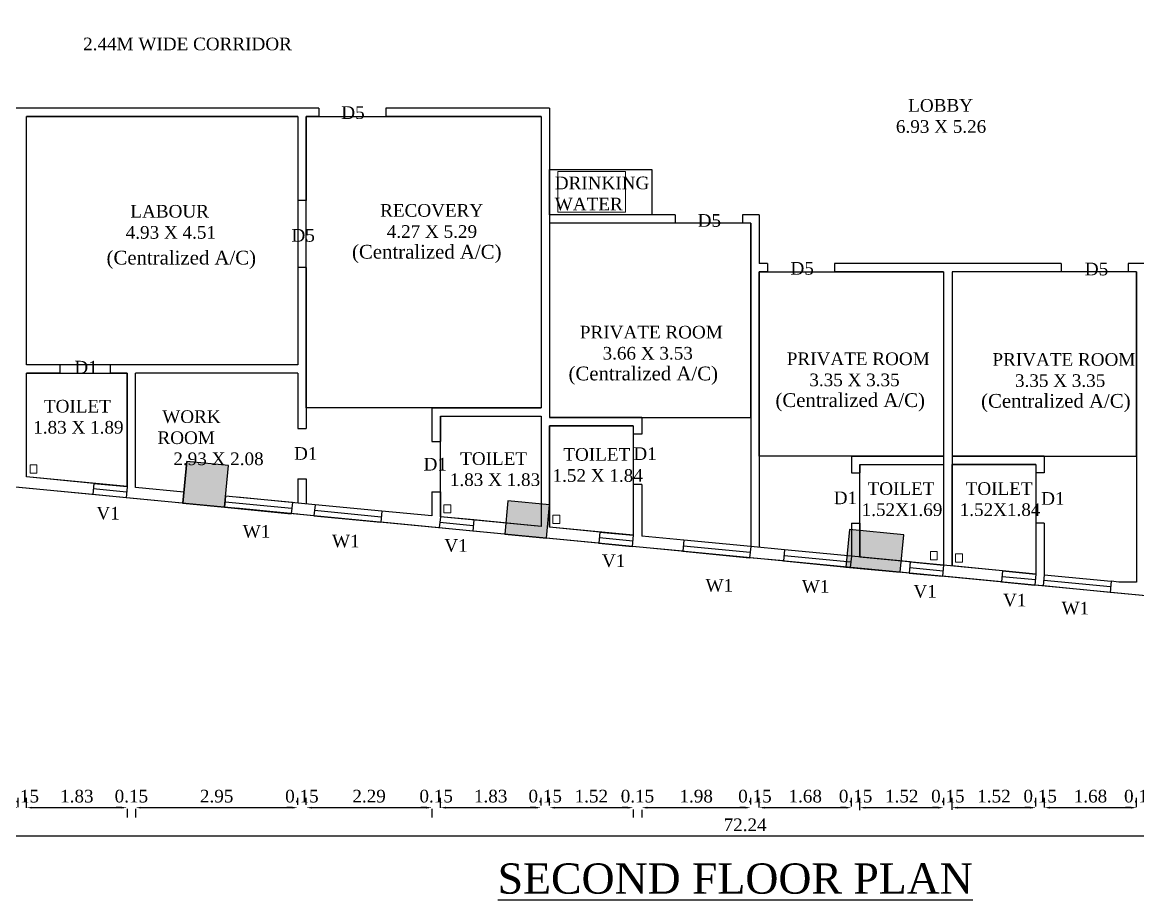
# Model space of a CAD drawing. Header units: metres. Extents: x 2754 to 3501, y 1112 to 1514.
# Drawn here: x 3130.84 to 3151.1, y 1409.73 to 1425.67 of the extents above; entities that cross this region are included whole.
import ezdxf
from ezdxf.enums import TextEntityAlignment as Align

# ---------------------------------------------------------------- set-up
doc = ezdxf.new("R2010")
doc.units = ezdxf.units.M
doc.linetypes.add('ACAD_ISO10W100', pattern=[18, 12, -3, 0, -3])
for name, color, linetype in [('A-WALL', 2, 'Continuous'), ('AR -DOOR', 2, 'Continuous'), ('AR-COLHATCH', 2, 'Continuous'), ('AR-COLUMN', 2, 'Continuous'), ('AR-GRID', 2, 'ACAD_ISO10W100'), ('AR-THIN', 8, 'Continuous'), ('AR-WALL', 7, 'Continuous'), ('BLK_1_FLR_2_AC_ROOM_1', 3, 'Continuous'), ('BLK_1_FLR_2_AC_ROOM_2', 3, 'Continuous'), ('BLK_1_FLR_2_BLT_UP_AREA', 12, 'Continuous'), ('BLK_1_FLR_2_REGULAR_ROOM_10', 2, 'Continuous'), ('BLK_1_FLR_2_REGULAR_ROOM_8', 2, 'Continuous'), ('BLK_1_FLR_2_REGULAR_ROOM_9', 2, 'Continuous'), ('BLK_1_FLR_2_WATER_CLOSET', 223, 'Continuous')]:
    doc.layers.add(name, color=color, linetype=linetype)
doc.layers.add('BLK_1_FLR_2_DRINKING_WATER', color=7, linetype='Continuous', lineweight=5)
doc.layers.add('BLK_1_FLR_2_WASH', color=55, linetype='Continuous', lineweight=5)
doc.styles.add('ANAND', font='times.ttf')
doc.dimstyles.new('V1', dxfattribs={"dimtxt": 0.23, "dimasz": 0.1, "dimexe": 0.18, "dimexo": 0.0625, "dimgap": 0.09, "dimtad": 1, "dimzin": 0, "dimdsep": 46, "dimtxsty": 'ANAND', "dimcen": 0.09, "dimadec": 0, "dimazin": 0, "dimtfac": 1, "dimtix": 1, "dimtofl": 0, "dimtmove": 2, "dimatfit": 0, "dimfxl": 0, "dimtolj": 1, "dimtzin": 0, "dimarcsym": 0})

# ---------------------------------------------------------------- blocks, each defined once
blk = doc.blocks.new('Ground Floor')
at = {"layer": 'AR-COLHATCH'}
h = blk.add_hatch(color=256, dxfattribs=at)
h.dxf.hatch_style = 1
h.paths.add_polyline_path([(1022.64, -68.27), (1052.51, -71.14), (1049.63, -101.01), (1019.77, -98.13)])
h = blk.add_hatch(color=256, dxfattribs=at)
h.dxf.hatch_style = 1
h.paths.add_polyline_path([(1252.32, -96.42), (1282.17, -99.29), (1279.87, -123.16), (1250.01, -120.29)])
h = blk.add_hatch(color=256, dxfattribs=at)
h.dxf.hatch_style = 1
h.paths.add_polyline_path([(1496.71, -116.91), (1535.53, -120.65), (1532.95, -147.53), (1494.12, -143.79)])
at = {"layer": 'AR-COLUMN'}
for points in [[(1052.51, -71.14), (1022.64, -68.27), (1019.77, -98.13), (1049.63, -101.01)], [(1282.17, -99.29), (1252.31, -96.41), (1250.01, -120.29), (1279.88, -123.17)], [(1535.53, -120.65), (1496.71, -116.91), (1494.12, -143.79), (1532.95, -147.53)]]:
    blk.add_lwpolyline(points, close=True, dxfattribs=at)
blk = doc.blocks.new('*D313')
at = {"color": 0, "lineweight": -2}
for p, q in [((3130.759, 1411.405), (3130.759, 1411.579)), ((3130.912, 1411.398), (3130.912, 1411.579)), ((3130.659, 1411.399), (3130.559, 1411.399)), ((3131.012, 1411.399), (3131.112, 1411.399))]:
    blk.add_line(p, q, dxfattribs=at)
at = {"color": 0}
for points in [[(3130.659, 1411.415), (3130.659, 1411.382), (3130.759, 1411.399)], [(3131.012, 1411.415), (3131.012, 1411.382), (3130.912, 1411.399)]]:
    blk.add_solid(points, dxfattribs=at)
at = {"layer": 'Defpoints', "color": 0}
for p in [(3130.912, 1411.399), (3130.759, 1411.342), (3130.912, 1411.336)]:
    blk.add_point(p, dxfattribs=at)
at = {"color": 0, "insert": (3130.835, 1411.606), "char_height": 0.23, "attachment_point": 5, "style": 'ANAND'}
blk.add_mtext('\\A1;0.15', dxfattribs=at)
blk = doc.blocks.new('*D314')
at = {"color": 0, "lineweight": -2}
for p, q in [((3130.912, 1411.398), (3130.912, 1411.579)), ((3131.012, 1411.399), (3132.64, 1411.399)), ((3132.74, 1411.377), (3132.74, 1411.219))]:
    blk.add_line(p, q, dxfattribs=at)
at = {"color": 0}
for points in [[(3131.012, 1411.415), (3131.012, 1411.382), (3130.912, 1411.399)], [(3132.64, 1411.415), (3132.64, 1411.382), (3132.74, 1411.399)]]:
    blk.add_solid(points, dxfattribs=at)
at = {"layer": 'Defpoints', "color": 0}
for p in [(3132.74, 1411.44), (3132.74, 1411.399), (3130.912, 1411.336)]:
    blk.add_point(p, dxfattribs=at)
at = {"color": 0, "insert": (3131.826, 1411.606), "char_height": 0.23, "attachment_point": 5, "style": 'ANAND'}
blk.add_mtext('\\A1;1.83', dxfattribs=at)
blk = doc.blocks.new('*D315')
at = {"color": 0, "lineweight": -2}
for p, q in [((3132.64, 1411.399), (3132.54, 1411.399)), ((3132.74, 1411.377), (3132.74, 1411.219)), ((3132.893, 1411.377), (3132.893, 1411.219)), ((3132.993, 1411.399), (3133.093, 1411.399))]:
    blk.add_line(p, q, dxfattribs=at)
at = {"color": 0}
for points in [[(3132.64, 1411.415), (3132.64, 1411.382), (3132.74, 1411.399)], [(3132.993, 1411.415), (3132.993, 1411.382), (3132.893, 1411.399)]]:
    blk.add_solid(points, dxfattribs=at)
at = {"layer": 'Defpoints', "color": 0}
for p in [(3132.74, 1411.44), (3132.893, 1411.44), (3132.893, 1411.399)]:
    blk.add_point(p, dxfattribs=at)
at = {"color": 0, "insert": (3132.817, 1411.606), "char_height": 0.23, "attachment_point": 5, "style": 'ANAND'}
blk.add_mtext('\\A1;0.15', dxfattribs=at)
blk = doc.blocks.new('*D316')
at = {"color": 0, "lineweight": -2}
for p, q in [((3135.839, 1411.449), (3135.839, 1411.579)), ((3132.893, 1411.377), (3132.893, 1411.219)), ((3132.993, 1411.399), (3135.739, 1411.399))]:
    blk.add_line(p, q, dxfattribs=at)
at = {"color": 0}
for points in [[(3132.993, 1411.415), (3132.993, 1411.382), (3132.893, 1411.399)], [(3135.739, 1411.415), (3135.739, 1411.382), (3135.839, 1411.399)]]:
    blk.add_solid(points, dxfattribs=at)
at = {"layer": 'Defpoints', "color": 0}
for p in [(3132.893, 1411.44), (3135.839, 1411.399), (3135.839, 1411.386)]:
    blk.add_point(p, dxfattribs=at)
at = {"color": 0, "insert": (3134.366, 1411.606), "char_height": 0.23, "attachment_point": 5, "style": 'ANAND'}
blk.add_mtext('\\A1;2.95', dxfattribs=at)
blk = doc.blocks.new('*D317')
at = {"color": 0, "lineweight": -2}
for p, q in [((3135.839, 1411.449), (3135.839, 1411.579)), ((3135.992, 1411.449), (3135.992, 1411.579)), ((3135.739, 1411.399), (3135.639, 1411.399)), ((3136.092, 1411.399), (3136.192, 1411.399))]:
    blk.add_line(p, q, dxfattribs=at)
at = {"color": 0}
for points in [[(3135.739, 1411.415), (3135.739, 1411.382), (3135.839, 1411.399)], [(3136.092, 1411.415), (3136.092, 1411.382), (3135.992, 1411.399)]]:
    blk.add_solid(points, dxfattribs=at)
at = {"layer": 'Defpoints', "color": 0}
for p in [(3135.839, 1411.386), (3135.992, 1411.399), (3135.992, 1411.386)]:
    blk.add_point(p, dxfattribs=at)
at = {"color": 0, "insert": (3135.915, 1411.606), "char_height": 0.23, "attachment_point": 5, "style": 'ANAND'}
blk.add_mtext('\\A1;0.15', dxfattribs=at)
blk = doc.blocks.new('*D318')
at = {"color": 0, "lineweight": -2}
for p, q in [((3135.992, 1411.449), (3135.992, 1411.579)), ((3136.092, 1411.399), (3138.178, 1411.399)), ((3138.278, 1411.376), (3138.278, 1411.219))]:
    blk.add_line(p, q, dxfattribs=at)
at = {"color": 0}
for points in [[(3136.092, 1411.415), (3136.092, 1411.382), (3135.992, 1411.399)], [(3138.178, 1411.415), (3138.178, 1411.382), (3138.278, 1411.399)]]:
    blk.add_solid(points, dxfattribs=at)
at = {"layer": 'Defpoints', "color": 0}
for p in [(3135.992, 1411.386), (3138.278, 1411.439), (3138.278, 1411.399)]:
    blk.add_point(p, dxfattribs=at)
at = {"color": 0, "insert": (3137.135, 1411.606), "char_height": 0.23, "attachment_point": 5, "style": 'ANAND'}
blk.add_mtext('\\A1;2.29', dxfattribs=at)
blk = doc.blocks.new('*D319')
at = {"color": 0, "lineweight": -2}
for p, q in [((3138.43, 1411.393), (3138.43, 1411.579)), ((3138.178, 1411.399), (3138.078, 1411.399)), ((3138.278, 1411.376), (3138.278, 1411.219)), ((3138.53, 1411.399), (3138.63, 1411.399))]:
    blk.add_line(p, q, dxfattribs=at)
at = {"color": 0}
for points in [[(3138.178, 1411.415), (3138.178, 1411.382), (3138.278, 1411.399)], [(3138.53, 1411.415), (3138.53, 1411.382), (3138.43, 1411.399)]]:
    blk.add_solid(points, dxfattribs=at)
at = {"layer": 'Defpoints', "color": 0}
for p in [(3138.278, 1411.439), (3138.43, 1411.399), (3138.43, 1411.331)]:
    blk.add_point(p, dxfattribs=at)
at = {"color": 0, "insert": (3138.354, 1411.606), "char_height": 0.23, "attachment_point": 5, "style": 'ANAND'}
blk.add_mtext('\\A1;0.15', dxfattribs=at)
blk = doc.blocks.new('*D320')
at = {"color": 0, "lineweight": -2}
for p, q in [((3138.43, 1411.393), (3138.43, 1411.579)), ((3140.259, 1411.437), (3140.259, 1411.579)), ((3138.53, 1411.399), (3140.159, 1411.399))]:
    blk.add_line(p, q, dxfattribs=at)
at = {"color": 0}
for points in [[(3138.53, 1411.415), (3138.53, 1411.382), (3138.43, 1411.399)], [(3140.159, 1411.415), (3140.159, 1411.382), (3140.259, 1411.399)]]:
    blk.add_solid(points, dxfattribs=at)
at = {"layer": 'Defpoints', "color": 0}
for p in [(3140.259, 1411.399), (3140.259, 1411.374), (3138.43, 1411.331)]:
    blk.add_point(p, dxfattribs=at)
at = {"color": 0, "insert": (3139.344, 1411.606), "char_height": 0.23, "attachment_point": 5, "style": 'ANAND'}
blk.add_mtext('\\A1;1.83', dxfattribs=at)
blk = doc.blocks.new('*D321')
at = {"color": 0, "lineweight": -2}
for p, q in [((3140.259, 1411.437), (3140.259, 1411.579)), ((3140.411, 1411.437), (3140.411, 1411.579)), ((3140.159, 1411.399), (3140.059, 1411.399)), ((3140.511, 1411.399), (3140.611, 1411.399))]:
    blk.add_line(p, q, dxfattribs=at)
at = {"color": 0}
for points in [[(3140.159, 1411.415), (3140.159, 1411.382), (3140.259, 1411.399)], [(3140.511, 1411.415), (3140.511, 1411.382), (3140.411, 1411.399)]]:
    blk.add_solid(points, dxfattribs=at)
at = {"layer": 'Defpoints', "color": 0}
for p in [(3140.259, 1411.374), (3140.411, 1411.399), (3140.411, 1411.374)]:
    blk.add_point(p, dxfattribs=at)
at = {"color": 0, "insert": (3140.335, 1411.606), "char_height": 0.23, "attachment_point": 5, "style": 'ANAND'}
blk.add_mtext('\\A1;0.15', dxfattribs=at)
blk = doc.blocks.new('*D322')
at = {"color": 0, "lineweight": -2}
for p, q in [((3140.411, 1411.437), (3140.411, 1411.579)), ((3140.511, 1411.399), (3141.835, 1411.399)), ((3141.935, 1411.366), (3141.935, 1411.219))]:
    blk.add_line(p, q, dxfattribs=at)
at = {"color": 0}
for points in [[(3140.511, 1411.415), (3140.511, 1411.382), (3140.411, 1411.399)], [(3141.835, 1411.415), (3141.835, 1411.382), (3141.935, 1411.399)]]:
    blk.add_solid(points, dxfattribs=at)
at = {"layer": 'Defpoints', "color": 0}
for p in [(3140.411, 1411.374), (3141.935, 1411.429), (3141.935, 1411.399)]:
    blk.add_point(p, dxfattribs=at)
at = {"color": 0, "insert": (3141.173, 1411.606), "char_height": 0.23, "attachment_point": 5, "style": 'ANAND'}
blk.add_mtext('\\A1;1.52', dxfattribs=at)
blk = doc.blocks.new('*D323')
at = {"color": 0, "lineweight": -2}
for p, q in [((3141.835, 1411.399), (3141.735, 1411.399)), ((3141.935, 1411.366), (3141.935, 1411.219)), ((3142.088, 1411.362), (3142.088, 1411.219)), ((3142.188, 1411.399), (3142.288, 1411.399))]:
    blk.add_line(p, q, dxfattribs=at)
at = {"color": 0}
for points in [[(3141.835, 1411.415), (3141.835, 1411.382), (3141.935, 1411.399)], [(3142.188, 1411.415), (3142.188, 1411.382), (3142.088, 1411.399)]]:
    blk.add_solid(points, dxfattribs=at)
at = {"layer": 'Defpoints', "color": 0}
for p in [(3141.935, 1411.429), (3142.088, 1411.425), (3142.088, 1411.399)]:
    blk.add_point(p, dxfattribs=at)
at = {"color": 0, "insert": (3142.011, 1411.606), "char_height": 0.23, "attachment_point": 5, "style": 'ANAND'}
blk.add_mtext('\\A1;0.15', dxfattribs=at)
blk = doc.blocks.new('*D324')
at = {"color": 0, "lineweight": -2}
for p, q in [((3144.069, 1411.454), (3144.069, 1411.579)), ((3142.088, 1411.362), (3142.088, 1411.219)), ((3142.188, 1411.399), (3143.969, 1411.399))]:
    blk.add_line(p, q, dxfattribs=at)
at = {"color": 0}
for points in [[(3142.188, 1411.415), (3142.188, 1411.382), (3142.088, 1411.399)], [(3143.969, 1411.415), (3143.969, 1411.382), (3144.069, 1411.399)]]:
    blk.add_solid(points, dxfattribs=at)
at = {"layer": 'Defpoints', "color": 0}
for p in [(3142.088, 1411.425), (3144.069, 1411.399), (3144.069, 1411.391)]:
    blk.add_point(p, dxfattribs=at)
at = {"color": 0, "insert": (3143.078, 1411.606), "char_height": 0.23, "attachment_point": 5, "style": 'ANAND'}
blk.add_mtext('\\A1;1.98', dxfattribs=at)
blk = doc.blocks.new('*D325')
at = {"color": 0, "lineweight": -2}
for p, q in [((3144.069, 1411.454), (3144.069, 1411.579)), ((3144.221, 1411.4), (3144.221, 1411.579)), ((3143.969, 1411.399), (3143.869, 1411.399)), ((3144.321, 1411.399), (3144.421, 1411.399))]:
    blk.add_line(p, q, dxfattribs=at)
at = {"color": 0}
for points in [[(3143.969, 1411.415), (3143.969, 1411.382), (3144.069, 1411.399)], [(3144.321, 1411.415), (3144.321, 1411.382), (3144.221, 1411.399)]]:
    blk.add_solid(points, dxfattribs=at)
at = {"layer": 'Defpoints', "color": 0}
for p in [(3144.069, 1411.391), (3144.221, 1411.399), (3144.221, 1411.337)]:
    blk.add_point(p, dxfattribs=at)
at = {"color": 0, "insert": (3144.145, 1411.606), "char_height": 0.23, "attachment_point": 5, "style": 'ANAND'}
blk.add_mtext('\\A1;0.15', dxfattribs=at)
blk = doc.blocks.new('*D326')
at = {"color": 0, "lineweight": -2}
for p, q in [((3144.221, 1411.4), (3144.221, 1411.579)), ((3145.898, 1411.42), (3145.898, 1411.579)), ((3144.321, 1411.399), (3145.798, 1411.399))]:
    blk.add_line(p, q, dxfattribs=at)
at = {"color": 0}
for points in [[(3144.321, 1411.415), (3144.321, 1411.382), (3144.221, 1411.399)], [(3145.798, 1411.415), (3145.798, 1411.382), (3145.898, 1411.399)]]:
    blk.add_solid(points, dxfattribs=at)
at = {"layer": 'Defpoints', "color": 0}
for p in [(3145.898, 1411.399), (3145.898, 1411.357), (3144.221, 1411.337)]:
    blk.add_point(p, dxfattribs=at)
at = {"color": 0, "insert": (3145.059, 1411.606), "char_height": 0.23, "attachment_point": 5, "style": 'ANAND'}
blk.add_mtext('\\A1;1.68', dxfattribs=at)
blk = doc.blocks.new('*D327')
at = {"color": 0, "lineweight": -2}
for p, q in [((3145.898, 1411.42), (3145.898, 1411.579)), ((3146.05, 1411.352), (3146.05, 1411.579)), ((3145.798, 1411.399), (3145.698, 1411.399)), ((3146.15, 1411.399), (3146.25, 1411.399))]:
    blk.add_line(p, q, dxfattribs=at)
at = {"color": 0}
for points in [[(3145.798, 1411.415), (3145.798, 1411.382), (3145.898, 1411.399)], [(3146.15, 1411.415), (3146.15, 1411.382), (3146.05, 1411.399)]]:
    blk.add_solid(points, dxfattribs=at)
at = {"layer": 'Defpoints', "color": 0}
for p in [(3145.898, 1411.357), (3146.05, 1411.399), (3146.05, 1411.29)]:
    blk.add_point(p, dxfattribs=at)
at = {"color": 0, "insert": (3145.974, 1411.606), "char_height": 0.23, "attachment_point": 5, "style": 'ANAND'}
blk.add_mtext('\\A1;0.15', dxfattribs=at)
blk = doc.blocks.new('*D328')
at = {"color": 0, "lineweight": -2}
for p, q in [((3146.05, 1411.352), (3146.05, 1411.579)), ((3147.574, 1411.447), (3147.574, 1411.579)), ((3146.15, 1411.399), (3147.474, 1411.399))]:
    blk.add_line(p, q, dxfattribs=at)
at = {"color": 0}
for points in [[(3146.15, 1411.415), (3146.15, 1411.382), (3146.05, 1411.399)], [(3147.474, 1411.415), (3147.474, 1411.382), (3147.574, 1411.399)]]:
    blk.add_solid(points, dxfattribs=at)
at = {"layer": 'Defpoints', "color": 0}
for p in [(3147.574, 1411.399), (3147.574, 1411.384), (3146.05, 1411.29)]:
    blk.add_point(p, dxfattribs=at)
at = {"color": 0, "insert": (3146.812, 1411.606), "char_height": 0.23, "attachment_point": 5, "style": 'ANAND'}
blk.add_mtext('\\A1;1.52', dxfattribs=at)
blk = doc.blocks.new('*D329')
at = {"color": 0, "lineweight": -2}
for p, q in [((3147.574, 1411.447), (3147.574, 1411.579)), ((3147.726, 1411.359), (3147.726, 1411.579)), ((3147.474, 1411.399), (3147.374, 1411.399)), ((3147.826, 1411.399), (3147.926, 1411.399))]:
    blk.add_line(p, q, dxfattribs=at)
at = {"color": 0}
for points in [[(3147.474, 1411.415), (3147.474, 1411.382), (3147.574, 1411.399)], [(3147.826, 1411.415), (3147.826, 1411.382), (3147.726, 1411.399)]]:
    blk.add_solid(points, dxfattribs=at)
at = {"layer": 'Defpoints', "color": 0}
for p in [(3147.574, 1411.384), (3147.726, 1411.399), (3147.726, 1411.297)]:
    blk.add_point(p, dxfattribs=at)
at = {"color": 0, "insert": (3147.65, 1411.606), "char_height": 0.23, "attachment_point": 5, "style": 'ANAND'}
blk.add_mtext('\\A1;0.15', dxfattribs=at)
blk = doc.blocks.new('*D330')
at = {"color": 0, "lineweight": -2}
for p, q in [((3147.726, 1411.359), (3147.726, 1411.579)), ((3149.25, 1411.42), (3149.25, 1411.579)), ((3147.826, 1411.399), (3149.15, 1411.399))]:
    blk.add_line(p, q, dxfattribs=at)
at = {"color": 0}
for points in [[(3147.826, 1411.415), (3147.826, 1411.382), (3147.726, 1411.399)], [(3149.15, 1411.415), (3149.15, 1411.382), (3149.25, 1411.399)]]:
    blk.add_solid(points, dxfattribs=at)
at = {"layer": 'Defpoints', "color": 0}
for p in [(3149.25, 1411.399), (3149.25, 1411.358), (3147.726, 1411.297)]:
    blk.add_point(p, dxfattribs=at)
at = {"color": 0, "insert": (3148.488, 1411.606), "char_height": 0.23, "attachment_point": 5, "style": 'ANAND'}
blk.add_mtext('\\A1;1.52', dxfattribs=at)
blk = doc.blocks.new('*D331')
at = {"color": 0, "lineweight": -2}
for p, q in [((3149.25, 1411.42), (3149.25, 1411.579)), ((3149.403, 1411.4), (3149.403, 1411.579)), ((3149.15, 1411.399), (3149.05, 1411.399)), ((3149.503, 1411.399), (3149.603, 1411.399))]:
    blk.add_line(p, q, dxfattribs=at)
at = {"color": 0}
for points in [[(3149.15, 1411.415), (3149.15, 1411.382), (3149.25, 1411.399)], [(3149.503, 1411.415), (3149.503, 1411.382), (3149.403, 1411.399)]]:
    blk.add_solid(points, dxfattribs=at)
at = {"layer": 'Defpoints', "color": 0}
for p in [(3149.25, 1411.358), (3149.403, 1411.399), (3149.403, 1411.337)]:
    blk.add_point(p, dxfattribs=at)
at = {"color": 0, "insert": (3149.327, 1411.606), "char_height": 0.23, "attachment_point": 5, "style": 'ANAND'}
blk.add_mtext('\\A1;0.15', dxfattribs=at)
blk = doc.blocks.new('*D332')
at = {"color": 0, "lineweight": -2}
for p, q in [((3149.403, 1411.4), (3149.403, 1411.579)), ((3151.079, 1411.407), (3151.079, 1411.579)), ((3149.503, 1411.399), (3150.979, 1411.399))]:
    blk.add_line(p, q, dxfattribs=at)
at = {"color": 0}
for points in [[(3149.503, 1411.415), (3149.503, 1411.382), (3149.403, 1411.399)], [(3150.979, 1411.415), (3150.979, 1411.382), (3151.079, 1411.399)]]:
    blk.add_solid(points, dxfattribs=at)
at = {"layer": 'Defpoints', "color": 0}
for p in [(3151.079, 1411.399), (3149.403, 1411.337), (3151.079, 1411.344)]:
    blk.add_point(p, dxfattribs=at)
at = {"color": 0, "insert": (3150.241, 1411.606), "char_height": 0.23, "attachment_point": 5, "style": 'ANAND'}
blk.add_mtext('\\A1;1.68', dxfattribs=at)
blk = doc.blocks.new('*D333')
at = {"color": 0, "lineweight": -2}
for p, q in [((3151.079, 1411.407), (3151.079, 1411.579)), ((3151.232, 1411.34), (3151.232, 1411.579)), ((3150.979, 1411.399), (3150.879, 1411.399)), ((3151.332, 1411.399), (3151.432, 1411.399))]:
    blk.add_line(p, q, dxfattribs=at)
at = {"color": 0}
for points in [[(3150.979, 1411.415), (3150.979, 1411.382), (3151.079, 1411.399)], [(3151.332, 1411.415), (3151.332, 1411.382), (3151.232, 1411.399)]]:
    blk.add_solid(points, dxfattribs=at)
at = {"layer": 'Defpoints', "color": 0}
for p in [(3151.232, 1411.399), (3151.079, 1411.344), (3151.232, 1411.278)]:
    blk.add_point(p, dxfattribs=at)
at = {"color": 0, "insert": (3151.155, 1411.606), "char_height": 0.23, "attachment_point": 5, "style": 'ANAND'}
blk.add_mtext('\\A1;0.15', dxfattribs=at)
blk = doc.blocks.new('*D344')
at = {"color": 0, "lineweight": -2}
for p, q in [((3107.848, 1410.94), (3107.848, 1411.058)), ((3180.086, 1410.94), (3180.086, 1411.058)), ((3179.986, 1410.878), (3107.948, 1410.878))]:
    blk.add_line(p, q, dxfattribs=at)
at = {"color": 0}
for points in [[(3107.948, 1410.895), (3107.948, 1410.861), (3107.848, 1410.878)], [(3179.986, 1410.895), (3179.986, 1410.861), (3180.086, 1410.878)]]:
    blk.add_solid(points, dxfattribs=at)
at = {"layer": 'Defpoints', "color": 0}
for p in [(3107.848, 1410.878), (3107.848, 1410.878), (3180.086, 1410.878)]:
    blk.add_point(p, dxfattribs=at)
at = {"color": 0, "insert": (3143.967, 1411.085), "char_height": 0.23, "attachment_point": 5, "style": 'ANAND'}
blk.add_mtext('\\A1;72.24', dxfattribs=at)

msp = doc.modelspace()

# ---------------------------------------------------------------- linework, layer by layer
at = {"color": 7}
msp.add_line((3133.7505, 1416.93222, 0), (3133.82352, 1417.69073, 0), dxfattribs=at)
at = {"color": 7, "elevation": 0}
msp.add_lwpolyline([(3140.41114, 1422.99842), (3142.27, 1422.99842), (3142.27, 1422.17222), (3140.41114, 1422.17222)], close=True, dxfattribs=at)
at = {"layer": 'A-WALL'}
for p, q in [((3142.69714, 1422.17222, 0), (3140.41114, 1422.17222, 0)), ((3144.22114, 1422.17222, 0), (3143.91634, 1422.17222, 0)), ((3142.69714, 1422.01982, 0), (3140.41114, 1422.01982, 0)), ((3144.06874, 1422.01982, 0), (3143.91634, 1422.01982, 0))]:
    msp.add_line(p, q, dxfattribs=at)
at = {"layer": 'AR -DOOR'}
for p, q in [((3132.73061, 1417.13149, 0), (3132.12385, 1417.19026, 0)), ((3134.51865, 1416.95976, 0), (3135.73225, 1416.84297, 0)), ((3136.14388, 1416.80338, 0), (3137.35747, 1416.68659, 0)), ((3138.42021, 1416.58469, 0), (3139.02701, 1416.52629, 0)), ((3141.31861, 1416.30576, 0), (3141.92541, 1416.24736, 0)), ((3142.84542, 1416.15882, 0), (3144.05901, 1416.04203, 0)), ((3144.67422, 1415.98283, 0), (3145.88781, 1415.86603, 0)), ((3146.95741, 1415.7631, 0), (3147.56421, 1415.7047, 0)), ((3148.63381, 1415.60177, 0), (3149.24061, 1415.54337, 0)), ((3150.6066, 1415.41191, 0), (3149.39301, 1415.52871, 0))]:
    msp.add_line(p, q, dxfattribs=at)
at = {"layer": 'AR-THIN'}
for p, q in [((3132.13362, 1417.29176, 0), (3132.74041, 1417.23336, 0)), ((3132.72095, 1417.0311, 0), (3132.11415, 1417.08949, 0)), ((3135.74202, 1416.94447, 0), (3134.52842, 1417.06126, 0)), ((3134.50896, 1416.85899, 0), (3135.72248, 1416.74146, 0)), ((3137.36724, 1416.78809, 0), (3136.15364, 1416.90489, 0)), ((3136.13418, 1416.70262, 0), (3137.3477, 1416.58509, 0)), ((3139.03674, 1416.62743, 0), (3138.42994, 1416.68582, 0)), ((3139.01727, 1416.42516, 0), (3138.41048, 1416.48356, 0)), ((3140.25874, 1416.50983, 0), (3140.15714, 1416.5196, 0)), ((3141.32835, 1416.40689, 0), (3141.93514, 1416.34849, 0)), ((3144.06874, 1416.14316, 0), (3142.85515, 1416.25996, 0)), ((3141.30888, 1416.20463, 0), (3141.91568, 1416.14623, 0)), ((3142.83568, 1416.05769, 0), (3144.04928, 1415.9409, 0)), ((3145.89754, 1415.96717, 0), (3144.68395, 1416.08396, 0)), ((3144.66448, 1415.88169, 0), (3145.87808, 1415.7649, 0)), ((3146.96715, 1415.86423, 0), (3147.57394, 1415.80584, 0)), ((3146.94768, 1415.66197, 0), (3147.55448, 1415.60357, 0)), ((3148.64355, 1415.7029, 0), (3149.25034, 1415.6445, 0)), ((3149.40274, 1415.62984, 0), (3150.61633, 1415.51305, 0)), ((3148.62408, 1415.50064, 0), (3149.23088, 1415.44224, 0)), ((3150.59687, 1415.31078, 0), (3149.38328, 1415.42757, 0))]:
    msp.add_line(p, q, dxfattribs=at)
at = {"layer": 'AR-WALL'}
for p, q in [((3130.91154, 1424.11045, 0), (3128.77794, 1424.11045, 0)), ((3136.22014, 1424.11045, 0), (3130.75914, 1424.11045, 0)), ((3130.91154, 1419.44923, 0), (3130.91154, 1423.95805, 0)), ((3135.83914, 1423.95805, 0), (3130.91154, 1423.95805, 0)), ((3135.83914, 1423.95805, 0), (3135.83914, 1422.43405, 0)), ((3135.99154, 1423.95805, 0), (3135.99154, 1422.43405, 0)), ((3136.22014, 1423.95805, 0), (3135.99154, 1423.95805, 0)), ((3136.22014, 1424.11045, 0), (3136.22014, 1423.95805, 0)), ((3137.43934, 1424.11045, 0), (3137.43934, 1423.95805, 0)), ((3140.41114, 1424.11045, 0), (3137.43934, 1424.11045, 0)), ((3140.25874, 1423.95805, 0), (3137.43934, 1423.95805, 0)), ((3140.25874, 1423.95805, 0), (3140.25874, 1418.66702, 0)), ((3140.41114, 1424.11045, 0), (3140.41114, 1418.49103, 0)), ((3135.99154, 1422.43405, 0), (3135.83914, 1422.43405, 0)), ((3142.69714, 1422.17222, 0), (3142.69714, 1422.01982, 0)), ((3143.91634, 1422.17222, 0), (3143.91634, 1422.01982, 0)), ((3144.22114, 1422.17222, 0), (3144.22114, 1421.29105, 0)), ((3144.06874, 1422.01982, 0), (3144.06874, 1416.14316, 0)), ((3144.37354, 1421.29105, 0), (3144.22114, 1421.29105, 0)), ((3144.37354, 1421.29105, 0), (3144.37354, 1421.13865, 0)), ((3149.70754, 1421.29105, 0), (3145.59274, 1421.29105, 0)), ((3145.59274, 1421.29105, 0), (3145.59274, 1421.13865, 0)), ((3149.70754, 1421.29105, 0), (3149.70754, 1421.13865, 0)), ((3150.92674, 1421.29105, 0), (3150.92674, 1421.13865, 0)), ((3151.38394, 1421.29105, 0), (3150.92674, 1421.29105, 0)), ((3135.83914, 1421.21485, 0), (3135.83914, 1419.44923, 0)), ((3135.99154, 1421.21485, 0), (3135.83914, 1421.21485, 0)), ((3135.99154, 1421.21485, 0), (3135.99154, 1418.28848, 0)), ((3144.22114, 1421.13865, 0), (3144.22114, 1416.1285, 0)), ((3144.37354, 1421.13865, 0), (3144.22114, 1421.13865, 0)), ((3147.57394, 1421.13865, 0), (3145.59274, 1421.13865, 0)), ((3147.57394, 1421.13865, 0), (3147.57394, 1415.80584, 0)), ((3147.72634, 1421.13865, 0), (3147.72634, 1415.79117, 0)), ((3149.70754, 1421.13865, 0), (3147.72634, 1421.13865, 0)), ((3151.07914, 1421.13865, 0), (3150.92674, 1421.13865, 0)), ((3151.07914, 1421.13865, 0), (3151.07914, 1415.49985, 0)), ((3131.52114, 1419.44923, 0), (3130.91154, 1419.44923, 0)), ((3130.91154, 1417.40937, 0), (3130.91154, 1419.29683, 0)), ((3131.52114, 1419.29683, 0), (3130.91154, 1419.29683, 0)), ((3131.52114, 1419.29683, 0), (3131.52114, 1419.44923, 0)), ((3132.43554, 1419.29683, 0), (3132.43554, 1419.44923, 0)), ((3135.83914, 1419.44923, 0), (3132.43554, 1419.44923, 0)), ((3132.74034, 1419.29683, 0), (3132.43554, 1419.29683, 0)), ((3132.74034, 1417.23337, 0), (3132.74034, 1419.29683, 0)), ((3132.89274, 1417.2187, 0), (3132.89274, 1419.29683, 0)), ((3135.83914, 1419.29683, 0), (3132.89274, 1419.29683, 0)), ((3135.83914, 1419.29683, 0), (3135.83914, 1418.28848, 0)), ((3138.27754, 1418.66702, 0), (3138.27754, 1418.05382, 0)), ((3138.27754, 1418.66702, 0), (3140.25874, 1418.66702, 0)), ((3138.42994, 1418.51462, 0), (3138.42994, 1418.05382, 0)), ((3138.42994, 1418.51462, 0), (3140.25874, 1418.51462, 0)), ((3140.25874, 1418.51462, 0), (3140.25874, 1416.50983, 0)), ((3142.08754, 1418.49103, 0), (3140.41114, 1418.49103, 0)), ((3142.08754, 1418.49103, 0), (3142.08754, 1418.18623, 0)), ((3135.83914, 1418.28848, 0), (3135.99154, 1418.28848, 0)), ((3141.93514, 1418.33863, 0), (3140.41114, 1418.33863, 0)), ((3140.41114, 1418.33863, 0), (3140.41114, 1416.49516, 0)), ((3141.93514, 1418.33863, 0), (3141.93514, 1418.18623, 0)), ((3138.27754, 1418.05382, 0), (3138.42994, 1418.05382, 0)), ((3142.08754, 1418.18623, 0), (3141.93514, 1418.18623, 0)), ((3145.89754, 1417.78704, 0), (3145.89754, 1417.48224, 0)), ((3145.89754, 1417.78704, 0), (3147.57394, 1417.78704, 0)), ((3149.40274, 1417.78704, 0), (3147.72634, 1417.78704, 0)), ((3149.40274, 1417.78704, 0), (3149.40274, 1417.48224, 0)), ((3145.89754, 1417.48224, 0), (3146.04994, 1417.48224, 0)), ((3146.04994, 1417.63464, 0), (3146.04994, 1417.48224, 0)), ((3146.04994, 1417.63464, 0), (3147.57394, 1417.63464, 0)), ((3149.25034, 1417.63464, 0), (3147.72634, 1417.63464, 0)), ((3149.25034, 1417.63464, 0), (3149.25034, 1417.48224, 0)), ((3149.40274, 1417.48224, 0), (3149.25034, 1417.48224, 0)), ((3132.11415, 1417.08949, 0), (3129.51767, 1417.33937, 0)), ((3132.13362, 1417.29176, 0), (3130.91154, 1417.40937, 0)), ((3132.13362, 1417.29176, 0), (3132.11408, 1417.08875, 0)), ((3132.74034, 1417.23262, 0), (3132.72088, 1417.03036, 0)), ((3135.83914, 1417.37408, 0), (3135.83914, 1416.93515, 0)), ((3135.83914, 1417.37408, 0), (3135.99154, 1417.37408, 0)), ((3135.99154, 1417.37408, 0), (3135.99154, 1416.92049, 0)), ((3141.93514, 1417.27183, 0), (3141.93514, 1416.34849, 0)), ((3142.08754, 1417.27183, 0), (3141.93514, 1417.27183, 0)), ((3142.08754, 1417.27183, 0), (3142.08754, 1416.33383, 0)), ((3135.83914, 1416.73101, 0), (3132.72095, 1417.0311, 0)), ((3133.76995, 1417.13429, 0), (3132.89274, 1417.2187, 0)), ((3134.52842, 1417.06126, 0), (3134.50889, 1416.85825, 0)), ((3136.15364, 1416.90489, 0), (3134.73778, 1417.04114, 0)), ((3138.27754, 1417.13942, 0), (3138.27754, 1416.70049, 0)), ((3138.27754, 1417.13942, 0), (3138.42994, 1417.13942, 0)), ((3138.42994, 1417.13942, 0), (3138.42994, 1416.68582, 0)), ((3136.13418, 1416.70262, 0), (3134.71832, 1416.83888, 0)), ((3135.74202, 1416.94447, 0), (3135.72248, 1416.74146, 0)), ((3136.15364, 1416.90489, 0), (3136.13411, 1416.70188, 0)), ((3137.36724, 1416.78809, 0), (3137.3477, 1416.58509, 0)), ((3138.27754, 1416.70049, 0), (3137.36724, 1416.78809, 0)), ((3138.42994, 1416.68582, 0), (3138.41048, 1416.48356, 0)), ((3139.03674, 1416.62743, 0), (3139.01727, 1416.42516, 0)), ((3140.25874, 1416.50983, 0), (3139.03674, 1416.62743, 0)), ((3138.41048, 1416.48356, 0), (3137.34777, 1416.58583, 0)), ((3141.30888, 1416.20463, 0), (3139.01727, 1416.42516, 0)), ((3141.32835, 1416.40689, 0), (3140.41114, 1416.49516, 0)), ((3145.89754, 1416.56784, 0), (3145.89754, 1415.96717, 0)), ((3145.89754, 1416.56784, 0), (3146.04994, 1416.56784, 0)), ((3146.04994, 1416.56784, 0), (3146.04994, 1415.9525, 0)), ((3149.25034, 1416.56784, 0), (3149.25034, 1415.6445, 0)), ((3149.40274, 1416.56784, 0), (3149.25034, 1416.56784, 0)), ((3149.40274, 1416.56784, 0), (3149.40274, 1415.62984, 0)), ((3141.32835, 1416.40689, 0), (3141.30888, 1416.20463, 0)), ((3141.93514, 1416.34849, 0), (3141.91568, 1416.14623, 0)), ((3142.85515, 1416.25996, 0), (3142.08754, 1416.33383, 0)), ((3142.85515, 1416.25996, 0), (3142.83568, 1416.05769, 0)), ((3142.83568, 1416.05769, 0), (3141.91568, 1416.14623, 0)), ((3144.06874, 1416.14316, 0), (3144.04928, 1415.9409, 0)), ((3144.68395, 1416.08396, 0), (3144.06874, 1416.14316, 0)), ((3144.68395, 1416.08396, 0), (3144.66448, 1415.88169, 0)), ((3144.66448, 1415.88169, 0), (3144.04928, 1415.9409, 0)), ((3145.89754, 1415.96717, 0), (3145.87808, 1415.7649, 0)), ((3146.96715, 1415.86423, 0), (3145.89754, 1415.96717, 0)), ((3146.96715, 1415.86423, 0), (3146.94768, 1415.66197, 0)), ((3146.94768, 1415.66197, 0), (3145.87808, 1415.7649, 0)), ((3147.57394, 1415.80584, 0), (3147.55448, 1415.60357, 0)), ((3148.64355, 1415.7029, 0), (3147.57394, 1415.80584, 0)), ((3148.64355, 1415.7029, 0), (3148.62408, 1415.50064, 0)), ((3149.25034, 1415.6445, 0), (3149.23088, 1415.44224, 0)), ((3149.40274, 1415.62984, 0), (3149.38328, 1415.42757, 0)), ((3148.62408, 1415.50064, 0), (3147.55448, 1415.60357, 0)), ((3149.38328, 1415.42757, 0), (3149.23088, 1415.44224, 0)), ((3150.61633, 1415.51305, 0), (3150.59687, 1415.31078, 0)), ((3150.75343, 1415.49985, 0), (3150.61633, 1415.51305, 0)), ((3151.07914, 1415.49985, 0), (3150.75343, 1415.49985, 0)), ((3151.38394, 1415.23504, 0), (3150.59687, 1415.31078, 0))]:
    msp.add_line(p, q, dxfattribs=at)
at = {"layer": 'BLK_1_FLR_2_AC_ROOM_1', "color": 3, "elevation": 0}
msp.add_lwpolyline([(3130.91154, 1423.95805), (3135.83914, 1423.95805), (3135.83914, 1419.44923), (3130.91154, 1419.44923)], close=True, dxfattribs=at)
at = {"layer": 'BLK_1_FLR_2_AC_ROOM_2', "color": 3, "elevation": 0}
msp.add_lwpolyline([(3135.99154, 1423.95805), (3140.25874, 1423.95805), (3140.25874, 1418.66702), (3135.99154, 1418.66702)], close=True, dxfattribs=at)
at = {"layer": 'BLK_1_FLR_2_BLT_UP_AREA', "color": 12, "elevation": 0}
msp.add_lwpolyline([(3107.84834, 1437.19145), (3180.08594, 1437.19145), (3180.08594, 1412.47285), (3107.84834, 1419.42475)], close=True, dxfattribs=at)
at = {"layer": 'BLK_1_FLR_2_DRINKING_WATER', "elevation": 0}
msp.add_lwpolyline([(3140.56617, 1422.21845), (3140.56617, 1422.9634), (3141.79231, 1422.9634), (3141.79231, 1422.21845)], close=True, dxfattribs=at)
at = {"layer": 'BLK_1_FLR_2_REGULAR_ROOM_10', "color": 2, "elevation": 0}
msp.add_lwpolyline([(3147.72634, 1417.78704), (3151.07914, 1417.78704), (3151.07914, 1421.13865), (3147.72634, 1421.13865)], close=True, dxfattribs=at)
at = {"layer": 'BLK_1_FLR_2_REGULAR_ROOM_8', "color": 2, "elevation": 0}
msp.add_lwpolyline([(3140.41114, 1418.49103), (3144.06874, 1418.49103), (3144.06874, 1422.01982), (3140.41114, 1422.01982)], close=True, dxfattribs=at)
at = {"layer": 'BLK_1_FLR_2_REGULAR_ROOM_9', "color": 2, "elevation": 0}
msp.add_lwpolyline([(3144.22114, 1421.13865), (3147.57394, 1421.13865), (3147.57394, 1417.78704), (3144.22114, 1417.78704)], close=True, dxfattribs=at)
at = {"layer": 'BLK_1_FLR_2_WASH', "color": 60}
for points in [[(3130.97681, 1417.62791), (3130.97681, 1417.47791), (3131.09931, 1417.47791), (3131.09931, 1417.62791)], [(3138.49521, 1416.90436), (3138.49521, 1416.75436), (3138.61771, 1416.75436), (3138.61771, 1416.90436)], [(3140.47641, 1416.7137), (3140.47641, 1416.5637), (3140.59891, 1416.5637), (3140.59891, 1416.7137)], [(3147.33582, 1416.05357), (3147.33582, 1415.90357), (3147.45831, 1415.90357), (3147.45831, 1416.05357)], [(3147.79161, 1416.00971), (3147.79161, 1415.85971), (3147.91411, 1415.85971), (3147.91411, 1416.00971)]]:
    msp.add_lwpolyline(points, close=True, dxfattribs=at)
at = {"layer": 'BLK_1_FLR_2_WATER_CLOSET', "color": 1, "elevation": 0}
for points in [[(3130.91154, 1419.29683), (3132.74034, 1419.29683), (3132.74041, 1417.23336), (3130.91154, 1417.40937)], [(3138.42994, 1418.51462), (3140.25874, 1418.51462), (3140.25874, 1416.50983), (3138.42994, 1416.68582)], [(3140.41114, 1418.33863), (3141.93514, 1418.33863), (3141.93514, 1416.34849), (3140.41114, 1416.49516)], [(3146.04994, 1417.63464), (3147.57394, 1417.63464), (3147.57394, 1415.80584), (3146.04994, 1415.9525)], [(3147.72634, 1417.63464), (3149.25034, 1417.63464), (3149.25034, 1415.6445), (3147.72634, 1415.79117)]]:
    msp.add_lwpolyline(points, close=True, dxfattribs=at)

# ---------------------------------------------------------------- block references
at = {"layer": 'AR-GRID', "xscale": 0.0254, "yscale": 0.0254, "zscale": 0.0254}
msp.add_blockref('Ground Floor', (3107.84834, 1419.42475, 0), dxfattribs=at)

# ---------------------------------------------------------------- texts
at = {"style": 'ANAND'}
for s, height, p in [('2.44M WIDE CORRIDOR', 0.23, (3131.94026, 1425.16367, 0)), ('D5', 0.23, (3136.63022, 1423.91547, 0)), ('D5', 0.23, (3143.10463, 1421.95588, 0)), ('D5', 0.23, (3135.72571, 1421.68498, 0)), ('D5', 0.23, (3144.79141, 1421.0855, 0)), ('D5', 0.23, (3150.13873, 1421.07317, 0)), ('D1', 0.23, (3131.78183, 1419.28961, 0)), ('D1', 0.23, (3135.77174, 1417.72087, 0)), ('D1', 0.23, (3141.93629, 1417.71776, 0)), ('D1', 0.23, (3138.12489, 1417.5263, 0)), ('D1', 0.23, (3145.57725, 1416.91467, 0)), ('D1', 0.23, (3149.34562, 1416.90373, 0)), ('%%USECOND FLOOR PLAN', 0.55, (3139.47145, 1409.83611))]:
    msp.add_text(s, height=height, dxfattribs=at).set_placement(p)
at = {"color": 7, "style": 'ANAND'}
for p in [(3132.3661, 1421.27001, 0), (3136.82546, 1421.37659, 0), (3140.75885, 1419.16456, 0), (3144.51829, 1418.68026, 0), (3148.25436, 1418.66739, 0)]:
    msp.add_text('(Centralized A/C)', height=0.25, dxfattribs=at).set_placement(p)
at = {"style": 'ANAND'}
for s, p in [('V1', (3132.39397, 1416.74913, 0)), ('W1', (3135.09033, 1416.41867, 0)), ('W1', (3136.71232, 1416.24201, 0)), ('V1', (3138.71414, 1416.16193, 0)), ('V1', (3141.57753, 1415.88451, 0)), ('W1', (3143.49785, 1415.43742, 0)), ('W1', (3145.24786, 1415.41935, 0)), ('V1', (3147.23664, 1415.32962, 0)), ('V1', (3148.86428, 1415.16897, 0)), ('W1', (3149.96609, 1415.02289, 0))]:
    msp.add_text(s, height=0.23, dxfattribs=at).set_placement(p, align=Align.MIDDLE)
at = {"char_height": 0.23, "attachment_point": 1, "style": 'ANAND'}
for s, insert, width in [('{\\W6.43002; }LOBBY\\P{\\W3.857754; }6.93 X 5.26', (3146.37127, 1424.277), 2.2310731), ('DRINKING \\PWATER', (3140.50895, 1422.86774, 0), 1.8297254), ('{\\W3.597656; }LABOUR \\P{\\W2.628906; }4.93 X 4.51', (3132.48515, 1422.35254, 0), 2.0033381), ('{\\W1.083007; }RECOVERY \\P{\\W2.470703; }4.27 X 5.29', (3137.24246, 1422.36823, 0), 2.0033381), (' PRIVATE ROOM \\P{\\W5.748046; }3.66 X 3.53', (3140.87791, 1420.15619, 0), 2.5377938), (' PRIVATE ROOM \\P{\\W5.713867; }3.35 X 3.35', (3144.63735, 1419.6719, 0), 2.5377938), (' PRIVATE ROOM \\P{\\W5.713867; }3.35 X 3.35', (3148.37341, 1419.65902, 0), 2.5377938), ('{\\W2.911132; }TOILET \\P{\\W0.673828; }1.83 X 1.89', (3130.97526, 1418.81054, 0), 1.6637275), (' WORK ROOM \\P{\\W3.325195; }2.93 X 2.08', (3133.29057, 1418.62092, 0), 2.1414708), ('{\\W2.911132; }TOILET \\P{\\W0.753906; }1.83 X 1.83', (3138.53688, 1417.85859, 0), 1.6637275), ('{\\W2.911132; }TOILET \\P{\\W0.657226; }1.52 X 1.84', (3140.41114, 1417.93412, 0), 1.6637275), ('{\\W2.911132; }TOILET \\P{\\W1.673828; }1.52X1.69', (3145.9383, 1417.31333, 0), 1.6637275), ('{\\W2.911132; }TOILET \\P{\\W1.657226; }1.52X1.84', (3147.72101, 1417.31333, 0), 1.6637275)]:
    msp.add_mtext(s, dxfattribs=dict(at, insert=insert, width=width))

# ---------------------------------------------------------------- dimensions: what is measured, and where the dimension line sits
at = {"color": 7}
for base, p1, p2, picture, middle in [((3130.91154, 1411.39859, 0), (3130.75914, 1411.34228, 0), (3130.91154, 1411.33559, 0), '*D313', (3130.83534, 1411.60591, 0)), ((3132.74034, 1411.39859, 0), (3130.91154, 1411.33559, 0), (3132.74034, 1411.43984, 0), '*D314', (3131.82594, 1411.60591, 0)), ((3132.89274, 1411.39859, 0), (3132.74034, 1411.43984, 0), (3132.89274, 1411.43984, 0), '*D315', (3132.81654, 1411.60591, 0)), ((3135.83914, 1411.39859, 0), (3132.89274, 1411.43984, 0), (3135.83914, 1411.38627, 0), '*D316', (3134.36594, 1411.60591, 0)), ((3135.99154, 1411.39859, 0), (3135.83914, 1411.38627, 0), (3135.99154, 1411.38627, 0), '*D317', (3135.91534, 1411.60591, 0)), ((3138.27754, 1411.39859, 0), (3135.99154, 1411.38627, 0), (3138.27754, 1411.43878, 0), '*D318', (3137.13454, 1411.60591, 0)), ((3138.42994, 1411.39859, 0), (3138.27754, 1411.43878, 0), (3138.42994, 1411.33099, 0), '*D319', (3138.35374, 1411.60591, 0)), ((3140.25874, 1411.39859, 0), (3138.42994, 1411.33099, 0), (3140.25874, 1411.3741, 0), '*D320', (3139.34434, 1411.60591, 0)), ((3140.41114, 1411.39859, 0), (3140.25874, 1411.3741, 0), (3140.41114, 1411.3741, 0), '*D321', (3140.33494, 1411.60591, 0)), ((3141.93514, 1411.39859, 0), (3140.41114, 1411.3741, 0), (3141.93514, 1411.42867, 0), '*D322', (3141.17314, 1411.60591, 0)), ((3142.08754, 1411.39859, 0), (3141.93514, 1411.42867, 0), (3142.08754, 1411.42495, 0), '*D323', (3142.01134, 1411.60591, 0)), ((3144.06874, 1411.39859, 0), (3142.08754, 1411.42495, 0), (3144.06874, 1411.39109, 0), '*D324', (3143.07814, 1411.60591, 0)), ((3144.22114, 1411.39859, 0), (3144.06874, 1411.39109, 0), (3144.22114, 1411.33705, 0), '*D325', (3144.14494, 1411.60591, 0)), ((3145.89754, 1411.39859, 0), (3144.22114, 1411.33705, 0), (3145.89754, 1411.35736, 0), '*D326', (3145.05934, 1411.60591, 0)), ((3146.04994, 1411.39859, 0), (3145.89754, 1411.35736, 0), (3146.04994, 1411.28981, 0), '*D327', (3145.97374, 1411.60591, 0)), ((3147.57394, 1411.39859, 0), (3146.04994, 1411.28981, 0), (3147.57394, 1411.38448, 0), '*D328', (3146.81194, 1411.60591, 0)), ((3147.72634, 1411.39859, 0), (3147.57394, 1411.38448, 0), (3147.72634, 1411.29667, 0), '*D329', (3147.65014, 1411.60591, 0)), ((3149.25034, 1411.39859, 0), (3147.72634, 1411.29667, 0), (3149.25034, 1411.35761, 0), '*D330', (3148.48834, 1411.60591, 0)), ((3149.40274, 1411.39859, 0), (3149.25034, 1411.35761, 0), (3149.40274, 1411.33728, 0), '*D331', (3149.32654, 1411.60591, 0)), ((3151.07914, 1411.39859, 0), (3149.40274, 1411.33728, 0), (3151.07914, 1411.34418, 0), '*D332', (3150.24094, 1411.60591, 0)), ((3151.23154, 1411.39859, 0), (3151.07914, 1411.34418, 0), (3151.23154, 1411.27791, 0), '*D333', (3151.15534, 1411.60591, 0))]:
    dim = msp.add_linear_dim(base=base, p1=p1, p2=p2, angle=180, dimstyle='V1', dxfattribs=at)
    dim.commit()
    dim.dimension.update_dxf_attribs({"geometry": picture, "text_midpoint": middle})
dim = msp.add_aligned_dim(p1=(3180.08594, 1410.87797, 0), p2=(3107.84834, 1410.87797, 0), distance=0, dimstyle='V1', dxfattribs=at)
dim.commit()
dim.dimension.update_dxf_attribs({"geometry": '*D344', "text_midpoint": (3143.96714, 1411.0853, 0)})

doc.saveas('drawing.dxf')
